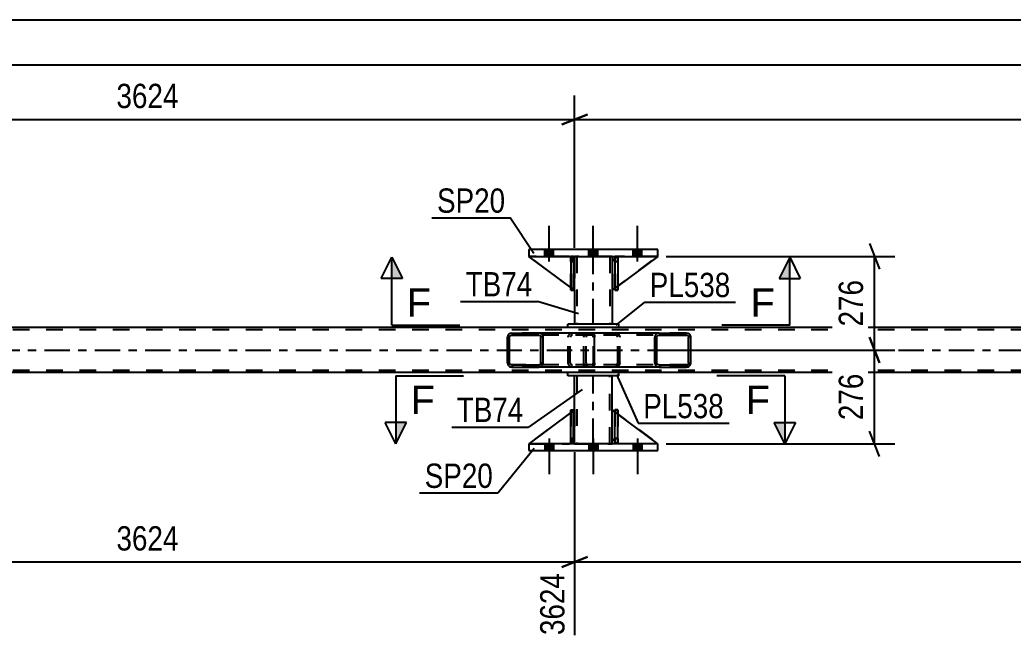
# Model space of a CAD drawing. Header units: millimetres. Extents: x 0 to 841, y 0 to 594.
# Drawn here: x 91.9 to 209, y 212.9 to 286 of the extents above; entities that cross this region are included whole.
import ezdxf

# ---------------------------------------------------------------- set-up
doc = ezdxf.new("R2010")
doc.units = ezdxf.units.MM
doc.linetypes.add('DXK_LINE_DOT2', pattern=[3.9198, 1.9599, -1.9599])
doc.linetypes.add('DXK_LINE_DOT3', pattern=[5.9187, 2.979, -0.9799, 0.9799, -0.9799])
doc.styles.add('Arial', font='ARIAL.TTF', dxfattribs={"height": 0.2})
doc.styles.add('Arial Narrow', font='ARIALN.TTF', dxfattribs={"height": 0.2})

# ---------------------------------------------------------------- blocks, each defined once
blk = doc.blocks.new('Bolt-814521622-2791 - 2731')
at = {"linetype": 'Continuous'}
for points in [[(154.84, 236.07), (153.8, 236.07), (153.8, 235.27), (154.84, 235.27)], [(154.84, 236.07), (153.8, 236.07), (153.8, 235.27), (154.84, 235.27)], [(154.84, 236.07), (153.8, 236.07), (153.8, 235.27), (154.84, 235.27)], [(160.04, 236.07), (159, 236.07), (159, 235.27), (160.04, 235.27)], [(160.04, 236.07), (159, 236.07), (159, 235.27), (160.04, 235.27)], [(165.24, 236.07), (164.2, 236.07), (164.2, 235.27), (165.24, 235.27)], [(165.24, 236.07), (164.2, 236.07), (164.2, 235.27), (165.24, 235.27)], [(165.24, 236.07), (164.2, 236.07), (164.2, 235.27), (165.24, 235.27)]]:
    blk.add_hatch(color=1, dxfattribs=at).paths.add_polyline_path(points)
at = {"color": 1, "linetype": 'Continuous'}
for p, q in [((154.32, 236.67), (154.32, 232.47)), ((154.32, 236.67), (154.32, 232.47)), ((154.32, 236.67), (154.32, 232.47)), ((159.52, 236.67), (159.52, 232.47)), ((159.52, 236.67), (159.52, 232.47)), ((164.72, 236.67), (164.72, 232.47)), ((164.72, 236.67), (164.72, 232.47)), ((164.72, 236.67), (164.72, 232.47)), ((153.8, 236.07), (153.8, 235.27)), ((153.8, 236.07), (153.8, 235.27)), ((153.8, 236.07), (153.8, 235.27)), ((154.84, 236.07), (154.84, 235.27)), ((154.84, 236.07), (154.84, 235.27)), ((154.84, 236.07), (154.84, 235.27)), ((159, 236.07), (159, 235.27)), ((159, 236.07), (159, 235.27)), ((160.04, 236.07), (160.04, 235.27)), ((160.04, 236.07), (160.04, 235.27)), ((164.2, 236.07), (164.2, 235.27)), ((164.2, 236.07), (164.2, 235.27)), ((164.2, 236.07), (164.2, 235.27)), ((165.24, 236.07), (165.24, 235.27)), ((165.24, 236.07), (165.24, 235.27)), ((165.24, 236.07), (165.24, 235.27))]:
    blk.add_line(p, q, dxfattribs=at)
blk = doc.blocks.new('Bolt-814521622-2792 - 2731')
at = {"linetype": 'Continuous'}
for points in [[(153.8, 258.15), (154.84, 258.15), (154.84, 258.95), (153.8, 258.95)], [(153.8, 258.15), (154.84, 258.15), (154.84, 258.95), (153.8, 258.95)], [(153.8, 258.15), (154.84, 258.15), (154.84, 258.95), (153.8, 258.95)], [(159, 258.15), (160.04, 258.15), (160.04, 258.95), (159, 258.95)], [(159, 258.15), (160.04, 258.15), (160.04, 258.95), (159, 258.95)], [(164.2, 258.15), (165.24, 258.15), (165.24, 258.95), (164.2, 258.95)], [(164.2, 258.15), (165.24, 258.15), (165.24, 258.95), (164.2, 258.95)], [(164.2, 258.15), (165.24, 258.15), (165.24, 258.95), (164.2, 258.95)]]:
    blk.add_hatch(color=1, dxfattribs=at).paths.add_polyline_path(points)
at = {"color": 1, "linetype": 'Continuous'}
for p, q in [((154.32, 257.55), (154.32, 261.75)), ((154.32, 257.55), (154.32, 261.75)), ((154.32, 257.55), (154.32, 261.75)), ((159.52, 257.55), (159.52, 261.75)), ((159.52, 257.55), (159.52, 261.75)), ((164.72, 257.55), (164.72, 261.75)), ((164.72, 257.55), (164.72, 261.75)), ((164.72, 257.55), (164.72, 261.75)), ((153.8, 258.15), (153.8, 258.95)), ((153.8, 258.15), (153.8, 258.95)), ((153.8, 258.15), (153.8, 258.95)), ((154.84, 258.15), (154.84, 258.95)), ((154.84, 258.15), (154.84, 258.95)), ((154.84, 258.15), (154.84, 258.95)), ((159, 258.15), (159, 258.95)), ((159, 258.15), (159, 258.95)), ((160.04, 258.15), (160.04, 258.95)), ((160.04, 258.15), (160.04, 258.95)), ((164.2, 258.15), (164.2, 258.95)), ((164.2, 258.15), (164.2, 258.95)), ((164.2, 258.15), (164.2, 258.95)), ((165.24, 258.15), (165.24, 258.95)), ((165.24, 258.15), (165.24, 258.95)), ((165.24, 258.15), (165.24, 258.95))]:
    blk.add_line(p, q, dxfattribs=at)
blk = doc.blocks.new('Part-814521622-2917 - 2731')
at = {"color": 2, "linetype": 'Continuous'}
for p, q in [((157.19, 258.15), (156.87, 258.15)), ((156.87, 258.15), (156.87, 254.15)), ((157.19, 258.15), (157.19, 258.15)), ((157.19, 258.15), (157.19, 254.15)), ((157.19, 254.15), (156.87, 254.15))]:
    blk.add_line(p, q, dxfattribs=at)
at = {"color": 7, "linetype": 'DXK_LINE_DOT2'}
for p, q in [((156.87, 257.55), (156.87, 258.15)), ((157.19, 257.55), (156.87, 257.55)), ((156.87, 257.55), (156.87, 254.15)), ((157.19, 257.55), (157.19, 258.15)), ((157.19, 258.15), (157.19, 258.15)), ((157.19, 254.15), (157.19, 257.55))]:
    blk.add_line(p, q, dxfattribs=at)
blk = doc.blocks.new('Part-814521622-2918 - 2731')
at = {"color": 7, "linetype": 'DXK_LINE_DOT2'}
for p, q in [((157.32, 254.15), (151.92, 258.15)), ((151.92, 258.15), (156.72, 258.15)), ((156.72, 258.15), (157.32, 257.55)), ((157.32, 257.55), (156.72, 258.15)), ((157.32, 257.55), (157.32, 254.15)), ((157.32, 257.55), (157.32, 257.55)), ((157.32, 257.55), (157.32, 254.15))]:
    blk.add_line(p, q, dxfattribs=at)
blk = doc.blocks.new('Part-814521622-2919 - 2731')
at = {"color": 2, "linetype": 'Continuous'}
for p, q in [((156.87, 254.48), (151.92, 258.15)), ((156.87, 258), (156.72, 258.15)), ((157.32, 257.55), (157.19, 257.68)), ((157.32, 257.55), (157.32, 257.55)), ((157.32, 254.15), (157.32, 257.55)), ((157.19, 254.24), (157.32, 254.15)), ((157.32, 254.15), (157.32, 254.15))]:
    blk.add_line(p, q, dxfattribs=at)
at = {"color": 7, "linetype": 'DXK_LINE_DOT2'}
for p, q in [((156.72, 258.15), (151.92, 258.15)), ((156.72, 258.15), (157.32, 257.55)), ((157.19, 257.68), (156.87, 258)), ((157.32, 257.55), (157.32, 254.15)), ((157.19, 254.24), (156.87, 254.48))]:
    blk.add_line(p, q, dxfattribs=at)
blk = doc.blocks.new('Part-814521622-2920 - 2731')
at = {"color": 7, "linetype": 'DXK_LINE_DOT2'}
for p, q in [((162.32, 258.15), (161.72, 257.55)), ((161.72, 254.15), (167.12, 258.15)), ((161.72, 257.55), (161.72, 254.15)), ((167.12, 258.15), (162.32, 258.15))]:
    blk.add_line(p, q, dxfattribs=at)
blk = doc.blocks.new('Part-814521622-2924 - 2731')
at = {"linetype": 'Continuous'}
h = blk.add_hatch(dxfattribs=at)
h.set_pattern_fill('', scale=0.7, style=0, pattern_type=0)
h.set_pattern_definition([(45, (170.9676, 248.8128), (-1.57154, 1.57154), [])])
h.paths.add_polyline_path([(171.01, 248.63), (170.97, 248.81), (170.86, 248.97), (170.69, 249.07), (170.5, 249.11), (167.26, 249.11), (167.07, 249.07), (166.9, 248.97), (166.79, 248.81), (166.75, 248.63), (166.75, 245.59), (166.79, 245.41), (166.9, 245.25), (167.07, 245.15), (167.26, 245.11), (170.5, 245.11), (170.69, 245.15), (170.86, 245.25), (170.97, 245.41), (171.01, 245.59)])
h.paths.add_polyline_path([(170.73, 245.5), (170.68, 245.42), (170.59, 245.37), (170.5, 245.35), (167.26, 245.35), (167.16, 245.37), (167.08, 245.42), (167.02, 245.5), (167.01, 245.59), (167.01, 248.63), (167.02, 248.72), (167.08, 248.8), (167.16, 248.85), (167.26, 248.87), (170.5, 248.87), (170.59, 248.85), (170.68, 248.8), (170.73, 248.72), (170.75, 248.63), (170.75, 245.59)])
at = {"color": 7, "linetype": 'DXK_LINE_DOT2'}
for p, q in [((158.4, 248.63), (158.44, 248.81)), ((158.4, 245.59), (158.4, 248.63)), ((158.68, 248.72), (158.66, 248.63)), ((158.66, 245.59), (158.66, 248.63)), ((158.73, 248.8), (158.68, 248.72)), ((158.72, 249.07), (158.91, 249.11)), ((158.81, 248.85), (158.73, 248.8)), ((158.91, 248.87), (158.81, 248.85)), ((159.39, 249.11), (158.91, 249.11)), ((170.5, 248.87), (158.91, 248.87)), ((162.15, 249.11), (162.34, 249.07)), ((162.24, 248.85), (162.15, 248.87)), ((162.33, 248.8), (162.24, 248.85)), ((162.38, 248.72), (162.33, 248.8)), ((162.4, 248.63), (162.38, 248.72)), ((162.4, 245.59), (162.4, 248.63)), ((162.62, 248.81), (162.66, 248.63)), ((162.66, 245.59), (162.66, 248.63)), ((170.5, 249.11), (167.26, 249.11)), ((158.44, 245.41), (158.4, 245.59)), ((158.66, 245.59), (158.68, 245.5)), ((158.68, 245.5), (158.73, 245.42)), ((158.91, 245.11), (158.72, 245.15)), ((158.73, 245.42), (158.81, 245.37)), ((158.81, 245.37), (158.91, 245.35)), ((170.5, 245.35), (158.91, 245.35)), ((159.39, 245.11), (158.91, 245.11)), ((162.15, 245.35), (162.24, 245.37)), ((162.34, 245.15), (162.15, 245.11)), ((162.24, 245.37), (162.33, 245.42)), ((162.33, 245.42), (162.38, 245.5)), ((162.38, 245.5), (162.4, 245.59)), ((162.66, 245.59), (162.62, 245.41)), ((170.5, 245.11), (167.26, 245.11))]:
    blk.add_line(p, q, dxfattribs=at)
at = {"color": 2, "linetype": 'Continuous'}
for p, q in [((167.26, 249.11), (159.39, 249.11)), ((166.79, 248.81), (166.75, 248.63)), ((166.75, 245.59), (166.75, 248.63)), ((167.01, 248.63), (167.02, 248.72)), ((167.01, 245.59), (167.01, 248.63)), ((167.02, 248.72), (167.08, 248.8)), ((167.26, 249.11), (167.07, 249.07)), ((167.08, 248.8), (167.16, 248.85)), ((167.16, 248.85), (167.26, 248.87)), ((167.26, 249.11), (170.5, 249.11)), ((167.26, 248.87), (170.5, 248.87)), ((170.69, 249.07), (170.5, 249.11)), ((170.5, 248.87), (170.59, 248.85)), ((170.59, 248.85), (170.68, 248.8)), ((170.68, 248.8), (170.73, 248.72)), ((170.73, 248.72), (170.75, 248.63)), ((170.75, 245.59), (170.75, 248.63)), ((171.01, 248.63), (170.97, 248.81)), ((171.01, 245.59), (171.01, 248.63)), ((167.26, 245.11), (159.39, 245.11)), ((166.75, 245.59), (166.79, 245.41)), ((167.02, 245.5), (167.01, 245.59)), ((167.08, 245.42), (167.02, 245.5)), ((167.07, 245.15), (167.26, 245.11)), ((167.16, 245.37), (167.08, 245.42)), ((167.26, 245.35), (167.16, 245.37)), ((167.26, 245.35), (170.5, 245.35)), ((167.26, 245.11), (170.5, 245.11)), ((170.59, 245.37), (170.5, 245.35)), ((170.5, 245.11), (170.69, 245.15)), ((170.68, 245.42), (170.59, 245.37)), ((170.73, 245.5), (170.68, 245.42)), ((170.75, 245.59), (170.73, 245.5)), ((170.97, 245.41), (171.01, 245.59))]:
    blk.add_line(p, q, dxfattribs=at)
at = {"color": 7, "linetype": 'DXK_LINE_DOT2'}
for centre, start, end in [((158.89, 248.61), 110.7583, 155.68), ((162.17, 248.61), 24.32, 69.2417), ((158.89, 245.61), 204.32, 249.2417), ((162.17, 245.61), 290.7583, 335.68)]:
    blk.add_arc(centre, 0.496, start, end, dxfattribs=at)
at = {"color": 2, "linetype": 'Continuous'}
for centre, start, end in [((167.24, 248.61), 110.7583, 155.68), ((170.52, 248.61), 24.32, 69.2417), ((167.24, 245.61), 204.32, 249.2417), ((170.52, 245.61), 290.7583, 335.68)]:
    blk.add_arc(centre, 0.496, start, end, dxfattribs=at)
blk = doc.blocks.new('Part-814521622-2860 - 2731')
at = {"color": 2, "linetype": 'Continuous'}
for p, q in [((156.52, 249.75), (65.27, 249.75)), ((326.79, 249.75), (162.52, 249.75)), ((156.52, 244.47), (65.27, 244.47)), ((326.79, 244.47), (162.52, 244.47))]:
    blk.add_line(p, q, dxfattribs=at)
at = {"color": 7, "linetype": 'DXK_LINE_DOT2'}
for p, q in [((724.18, 249.51), (65.27, 249.51)), ((162.52, 249.75), (156.52, 249.75)), ((724.18, 244.71), (65.27, 244.71)), ((162.52, 244.47), (156.52, 244.47))]:
    blk.add_line(p, q, dxfattribs=at)
at = {"color": 7, "linetype": 'DXK_LINE_DOT3'}
blk.add_line((65.27, 247.11), (724.18, 247.11), dxfattribs=at)
blk = doc.blocks.new('Part-814521622-2926 - 2731')
at = {"linetype": 'Continuous'}
h = blk.add_hatch(dxfattribs=at)
h.set_pattern_fill('', scale=0.7, style=0, pattern_type=0)
h.set_pattern_definition([(45, (153.5569, 248.8128), (-1.57154, 1.57154), [])])
h.paths.add_polyline_path([(153.6, 248.63), (153.56, 248.81), (153.45, 248.97), (153.28, 249.07), (153.09, 249.11), (149.91, 249.11), (149.72, 249.07), (149.55, 248.97), (149.44, 248.81), (149.41, 248.63), (149.41, 245.59), (149.44, 245.41), (149.55, 245.25), (149.72, 245.15), (149.91, 245.11), (153.09, 245.11), (153.28, 245.15), (153.45, 245.25), (153.56, 245.41), (153.6, 245.59)])
h.paths.add_polyline_path([(153.32, 245.5), (153.27, 245.42), (153.19, 245.37), (153.09, 245.35), (149.91, 245.35), (149.81, 245.37), (149.73, 245.42), (149.68, 245.5), (149.66, 245.59), (149.66, 248.63), (149.68, 248.72), (149.73, 248.8), (149.81, 248.85), (149.91, 248.87), (153.09, 248.87), (153.19, 248.85), (153.27, 248.8), (153.32, 248.72), (153.34, 248.63), (153.34, 245.59)])
at = {"color": 2, "linetype": 'Continuous'}
for p, q in [((149.44, 248.81), (149.41, 248.63)), ((149.41, 245.59), (149.41, 248.63)), ((149.66, 248.63), (149.68, 248.72)), ((149.66, 245.59), (149.66, 248.63)), ((149.68, 248.72), (149.73, 248.8)), ((149.91, 249.11), (149.72, 249.07)), ((149.73, 248.8), (149.81, 248.85)), ((149.81, 248.85), (149.91, 248.87)), ((149.91, 249.11), (153.09, 249.11)), ((149.91, 248.87), (153.09, 248.87)), ((159.39, 249.11), (153.09, 249.11)), ((153.28, 249.07), (153.09, 249.11)), ((153.09, 248.87), (153.19, 248.85)), ((153.19, 248.85), (153.27, 248.8)), ((153.27, 248.8), (153.32, 248.72)), ((153.32, 248.72), (153.34, 248.63)), ((153.34, 245.59), (153.34, 248.63)), ((153.6, 248.63), (153.56, 248.81)), ((153.6, 245.59), (153.6, 248.63)), ((159.39, 249.11), (159.5, 249.07)), ((159.5, 249.07), (159.58, 248.97)), ((159.58, 248.97), (159.64, 248.81)), ((159.64, 248.81), (159.66, 248.63)), ((159.66, 245.59), (159.66, 248.63)), ((149.41, 245.59), (149.44, 245.41)), ((149.68, 245.5), (149.66, 245.59)), ((149.73, 245.42), (149.68, 245.5)), ((149.72, 245.15), (149.91, 245.11)), ((149.81, 245.37), (149.73, 245.42)), ((149.91, 245.35), (149.81, 245.37)), ((149.91, 245.35), (153.09, 245.35)), ((149.91, 245.11), (153.09, 245.11)), ((153.19, 245.37), (153.09, 245.35)), ((153.09, 245.11), (153.28, 245.15)), ((159.39, 245.11), (153.09, 245.11)), ((153.27, 245.42), (153.19, 245.37)), ((153.32, 245.5), (153.27, 245.42)), ((153.34, 245.59), (153.32, 245.5)), ((153.56, 245.41), (153.6, 245.59)), ((159.5, 245.15), (159.39, 245.11)), ((159.58, 245.25), (159.5, 245.15)), ((159.64, 245.41), (159.58, 245.25)), ((159.66, 245.59), (159.64, 245.41))]:
    blk.add_line(p, q, dxfattribs=at)
at = {"color": 7, "linetype": 'DXK_LINE_DOT2'}
for p, q in [((153.09, 249.11), (149.91, 249.11)), ((159.39, 248.87), (149.91, 248.87)), ((156.56, 248.63), (156.59, 248.81)), ((156.56, 245.59), (156.56, 248.63)), ((156.83, 248.72), (156.81, 248.63)), ((156.81, 245.59), (156.81, 248.63)), ((156.88, 248.8), (156.83, 248.72)), ((156.87, 249.07), (157.06, 249.11)), ((156.96, 248.85), (156.88, 248.8)), ((157.06, 248.87), (156.96, 248.85)), ((158.4, 248.87), (158.4, 249.11)), ((159.44, 248.85), (159.39, 248.87)), ((159.49, 248.8), (159.44, 248.85)), ((159.52, 248.72), (159.49, 248.8)), ((159.53, 248.63), (159.52, 248.72)), ((159.53, 245.59), (159.53, 248.63)), ((159.39, 245.35), (149.91, 245.35)), ((153.09, 245.11), (149.91, 245.11)), ((156.59, 245.41), (156.56, 245.59)), ((156.81, 245.59), (156.83, 245.5)), ((156.83, 245.5), (156.88, 245.42)), ((157.06, 245.11), (156.87, 245.15)), ((156.88, 245.42), (156.9, 245.41)), ((156.9, 245.41), (156.96, 245.37)), ((156.96, 245.37), (157.06, 245.35)), ((158.4, 245.11), (158.4, 245.35)), ((159.39, 245.35), (159.44, 245.37)), ((159.44, 245.37), (159.49, 245.42)), ((159.49, 245.42), (159.52, 245.5)), ((159.52, 245.5), (159.53, 245.59))]:
    blk.add_line(p, q, dxfattribs=at)
at = {"color": 2, "linetype": 'Continuous'}
for centre, start, end in [((149.89, 248.61), 111.1941, 156.1506), ((153.11, 248.61), 23.8494, 68.8059), ((149.89, 245.6), 203.8494, 248.8059), ((153.11, 245.6), 291.1941, 336.1506)]:
    blk.add_arc(centre, 0.492, start, end, dxfattribs=at)
at = {"color": 7, "linetype": 'DXK_LINE_DOT2'}
for centre, start, end in [((157.04, 248.61), 111.1941, 156.1506), ((157.04, 245.6), 203.8494, 248.8059)]:
    blk.add_arc(centre, 0.492, start, end, dxfattribs=at)
blk = doc.blocks.new('Part-814521622-2915 - 2731')
at = {"color": 7, "linetype": 'DXK_LINE_DOT2'}
for p, q in [((156.87, 257.55), (156.87, 258.15)), ((156.87, 258.15), (156.87, 258.15)), ((156.87, 258.15), (156.87, 254.15)), ((157.19, 258.15), (156.87, 258.15)), ((156.87, 254.15), (156.87, 257.55)), ((156.87, 257.55), (157.19, 257.55)), ((157.19, 257.55), (157.19, 258.15)), ((157.19, 254.15), (157.19, 258.15)), ((157.19, 257.55), (157.19, 254.15)), ((156.87, 254.15), (157.19, 254.15))]:
    blk.add_line(p, q, dxfattribs=at)
blk = doc.blocks.new('Part-814521622-2916 - 2731')
at = {"color": 2, "linetype": 'Continuous'}
for p, q in [((162.39, 258.15), (162.07, 258.15)), ((162.07, 258.15), (162.07, 254.15)), ((162.39, 258.15), (162.39, 258.15)), ((162.39, 258.15), (162.39, 254.15)), ((162.39, 254.15), (162.07, 254.15))]:
    blk.add_line(p, q, dxfattribs=at)
at = {"color": 7, "linetype": 'DXK_LINE_DOT2'}
for p, q in [((162.07, 257.55), (162.07, 258.15)), ((162.39, 257.55), (162.07, 257.55)), ((162.07, 257.55), (162.07, 254.15)), ((162.39, 257.55), (162.39, 258.15)), ((162.39, 258.15), (162.39, 258.15)), ((162.39, 254.15), (162.39, 257.55))]:
    blk.add_line(p, q, dxfattribs=at)
blk = doc.blocks.new('Part-814521622-2962 - 2731')
at = {"color": 2, "linetype": 'Continuous'}
for p, q in [((162.07, 257.9), (161.72, 257.55)), ((161.72, 257.55), (161.72, 254.15)), ((167.12, 258.15), (162.39, 254.65)), ((162.07, 254.41), (161.72, 254.15))]:
    blk.add_line(p, q, dxfattribs=at)
at = {"color": 7, "linetype": 'DXK_LINE_DOT2'}
for p, q in [((162.32, 258.15), (162.07, 257.9)), ((167.12, 258.15), (162.32, 258.15)), ((162.39, 254.65), (162.07, 254.41))]:
    blk.add_line(p, q, dxfattribs=at)
blk = doc.blocks.new('Part-814521622-2963 - 2731')
at = {"color": 7, "linetype": 'DXK_LINE_DOT2'}
for p, q in [((162.39, 240.07), (162.07, 240.07)), ((162.07, 236.67), (162.07, 240.07)), ((162.07, 240.07), (162.07, 236.07)), ((162.39, 240.07), (162.39, 236.67)), ((162.39, 236.07), (162.39, 240.07)), ((162.39, 236.67), (162.07, 236.67)), ((162.07, 236.07), (162.07, 236.67)), ((162.39, 236.67), (162.39, 236.07)), ((162.39, 236.07), (162.07, 236.07)), ((162.39, 236.07), (162.39, 236.07))]:
    blk.add_line(p, q, dxfattribs=at)
blk = doc.blocks.new('Part-814521622-2964 - 2731')
at = {"color": 7, "linetype": 'DXK_LINE_DOT2'}
for p, q in [((156.87, 240.07), (157.19, 240.07)), ((156.87, 236.67), (156.87, 240.07)), ((156.87, 240.07), (156.87, 236.07)), ((157.19, 240.07), (157.19, 236.67)), ((157.19, 236.07), (157.19, 239.98)), ((157.19, 236.67), (156.87, 236.67)), ((156.87, 236.07), (156.87, 236.67)), ((157.19, 236.67), (157.19, 236.07)), ((157.19, 236.07), (156.87, 236.07)), ((157.19, 236.07), (157.19, 236.07))]:
    blk.add_line(p, q, dxfattribs=at)
blk = doc.blocks.new('Part-814521622-2965 - 2731')
at = {"color": 2, "linetype": 'Continuous'}
for p, q in [((162.07, 236.07), (162.07, 240.07)), ((162.07, 240.07), (162.39, 240.07)), ((162.39, 236.07), (162.39, 240.07)), ((162.07, 236.07), (162.07, 236.07)), ((162.39, 236.07), (162.07, 236.07))]:
    blk.add_line(p, q, dxfattribs=at)
at = {"color": 7, "linetype": 'DXK_LINE_DOT2'}
for p, q in [((162.07, 240.07), (162.07, 236.67)), ((162.39, 236.67), (162.39, 240.07)), ((162.07, 236.67), (162.07, 236.07)), ((162.07, 236.67), (162.39, 236.67)), ((162.39, 236.07), (162.39, 236.67)), ((162.39, 236.07), (162.39, 236.07))]:
    blk.add_line(p, q, dxfattribs=at)
blk = doc.blocks.new('Part-814521622-2966 - 2731')
at = {"color": 2, "linetype": 'Continuous'}
for p, q in [((156.87, 236.07), (156.87, 240.07)), ((156.87, 240.07), (157.19, 240.07)), ((157.19, 236.07), (157.19, 240.07)), ((156.87, 236.07), (156.87, 236.07)), ((157.19, 236.07), (156.87, 236.07))]:
    blk.add_line(p, q, dxfattribs=at)
at = {"color": 7, "linetype": 'DXK_LINE_DOT2'}
for p, q in [((156.87, 240.07), (156.87, 236.67)), ((157.19, 236.67), (157.19, 240.07)), ((156.87, 236.67), (156.87, 236.07)), ((156.87, 236.67), (157.19, 236.67)), ((157.19, 236.07), (157.19, 236.67)), ((157.19, 236.07), (157.19, 236.07))]:
    blk.add_line(p, q, dxfattribs=at)
blk = doc.blocks.new('Part-814521622-2967 - 2731')
at = {"color": 7, "linetype": 'DXK_LINE_DOT2'}
for p, q in [((157.32, 240.07), (151.92, 236.07)), ((157.32, 236.67), (157.32, 240.07)), ((157.32, 240.07), (157.32, 236.67)), ((156.72, 236.07), (157.32, 236.67)), ((157.32, 236.67), (156.72, 236.07)), ((157.32, 236.67), (157.32, 236.67)), ((151.92, 236.07), (156.72, 236.07))]:
    blk.add_line(p, q, dxfattribs=at)
blk = doc.blocks.new('Part-814521622-2974 - 2731')
at = {"color": 7, "linetype": 'DXK_LINE_DOT2'}
for p, q in [((157.19, 239.98), (156.87, 239.74)), ((157.32, 236.67), (157.32, 240.07)), ((157.32, 236.67), (156.72, 236.07)), ((157.19, 236.54), (156.87, 236.22)), ((151.92, 236.07), (156.72, 236.07))]:
    blk.add_line(p, q, dxfattribs=at)
at = {"color": 2, "linetype": 'Continuous'}
for p, q in [((157.32, 240.07), (157.19, 239.98)), ((157.32, 236.67), (157.32, 240.07)), ((156.87, 239.74), (151.92, 236.07)), ((157.32, 236.67), (157.19, 236.54)), ((157.32, 236.67), (157.32, 236.67)), ((156.87, 236.22), (156.72, 236.07))]:
    blk.add_line(p, q, dxfattribs=at)
blk = doc.blocks.new('Part-814521622-2975 - 2731')
at = {"color": 7, "linetype": 'DXK_LINE_DOT2'}
for p, q in [((161.72, 236.67), (161.72, 240.07)), ((161.72, 240.07), (167.12, 236.07)), ((162.32, 236.07), (161.72, 236.67)), ((167.12, 236.07), (162.32, 236.07))]:
    blk.add_line(p, q, dxfattribs=at)
blk = doc.blocks.new('Part-814521622-2976 - 2731')
at = {"color": 2, "linetype": 'Continuous'}
for p, q in [((161.72, 236.67), (161.72, 240.07)), ((162.07, 239.81), (161.72, 240.07)), ((167.12, 236.07), (162.39, 239.57)), ((162.07, 236.32), (161.72, 236.67))]:
    blk.add_line(p, q, dxfattribs=at)
at = {"color": 7, "linetype": 'DXK_LINE_DOT2'}
for p, q in [((162.39, 239.57), (162.07, 239.81)), ((162.32, 236.07), (162.07, 236.32)), ((167.12, 236.07), (162.32, 236.07)), ((167.12, 236.07), (167.12, 236.07)), ((167.12, 236.07), (167.12, 236.07))]:
    blk.add_line(p, q, dxfattribs=at)
blk = doc.blocks.new('Part-814521622-2981 - 2731')
at = {"color": 2, "linetype": 'Continuous'}
for p, q in [((151.92, 236.07), (151.92, 235.27)), ((167.12, 236.07), (151.92, 236.07)), ((151.92, 235.27), (167.12, 235.27)), ((167.12, 235.27), (167.12, 236.07))]:
    blk.add_line(p, q, dxfattribs=at)
blk = doc.blocks.new('Part-814521622-2986 - 2731')
at = {"color": 2, "linetype": 'Continuous'}
for p, q in [((167.12, 258.95), (151.92, 258.95)), ((151.92, 258.95), (151.92, 258.15)), ((167.12, 258.15), (167.12, 258.95)), ((151.92, 258.15), (167.12, 258.15))]:
    blk.add_line(p, q, dxfattribs=at)
blk = doc.blocks.new('Part-814521622-3002 - 2731')
at = {"color": 2, "linetype": 'Continuous'}
for p, q in [((157.32, 240.07), (157.32, 244.07)), ((161.72, 240.07), (161.72, 244.07)), ((157.32, 236.07), (157.32, 236.67)), ((161.72, 236.07), (161.72, 236.67))]:
    blk.add_line(p, q, dxfattribs=at)
at = {"color": 7, "linetype": 'DXK_LINE_DOT2'}
for p, q in [((161.72, 244.07), (157.32, 244.07)), ((157.56, 244.07), (157.56, 236.07)), ((161.48, 236.07), (161.48, 244.07)), ((157.32, 236.67), (157.32, 240.07)), ((161.72, 236.67), (161.72, 240.07)), ((157.32, 236.07), (161.72, 236.07))]:
    blk.add_line(p, q, dxfattribs=at)
at = {"color": 7, "linetype": 'DXK_LINE_DOT3'}
blk.add_line((159.52, 236.07), (159.52, 244.07), dxfattribs=at)
blk = doc.blocks.new('Part-814521622-3007 - 2731')
at = {"color": 2, "linetype": 'Continuous'}
for p, q in [((162.52, 244.47), (156.52, 244.47)), ((156.52, 244.07), (156.52, 244.47)), ((162.52, 244.07), (156.52, 244.07)), ((162.52, 244.07), (162.52, 244.47))]:
    blk.add_line(p, q, dxfattribs=at)
blk = doc.blocks.new('Part-814521622-3012 - 2731')
at = {"color": 2, "linetype": 'Continuous'}
for p, q in [((162.52, 250.15), (156.52, 250.15)), ((156.52, 249.75), (156.52, 250.15)), ((162.52, 249.75), (156.52, 249.75)), ((162.52, 249.75), (162.52, 250.15))]:
    blk.add_line(p, q, dxfattribs=at)
blk = doc.blocks.new('Part-814521622-3017 - 2731')
at = {"color": 2, "linetype": 'Continuous'}
for p, q in [((157.32, 258.15), (157.32, 257.55)), ((161.72, 258.15), (161.72, 257.55)), ((157.32, 254.15), (157.32, 250.15)), ((161.72, 254.15), (161.72, 250.15))]:
    blk.add_line(p, q, dxfattribs=at)
at = {"color": 7, "linetype": 'DXK_LINE_DOT2'}
for p, q in [((161.72, 258.15), (157.32, 258.15)), ((157.32, 257.55), (157.32, 254.15)), ((157.56, 258.15), (157.56, 250.15)), ((161.48, 258.15), (161.48, 250.15)), ((161.72, 257.55), (161.72, 254.15)), ((161.72, 250.15), (157.32, 250.15))]:
    blk.add_line(p, q, dxfattribs=at)
at = {"color": 7, "linetype": 'DXK_LINE_DOT3'}
blk.add_line((159.52, 250.15), (159.52, 258.15), dxfattribs=at)
blk = doc.blocks.new('Part-814521622-3020 - 2731')
at = {"color": 7, "linetype": 'DXK_LINE_DOT2'}
for p, q in [((162.07, 257.55), (162.07, 258.15)), ((162.07, 258.15), (162.07, 258.15)), ((162.07, 258.15), (162.07, 254.15)), ((162.39, 258.15), (162.07, 258.15)), ((162.07, 254.15), (162.07, 257.55)), ((162.07, 257.55), (162.39, 257.55)), ((162.39, 257.55), (162.39, 258.15)), ((162.39, 254.15), (162.39, 258.15)), ((162.39, 257.55), (162.39, 254.15)), ((162.07, 254.15), (162.39, 254.15))]:
    blk.add_line(p, q, dxfattribs=at)
blk = doc.blocks.new('StraightDimension-814521622-3034 - 2731')
at = {"color": 7, "linetype": 'Continuous'}
for p, q in [((192.05, 248.61), (193.25, 245.61)), ((167.92, 247.11), (195.05, 247.11)), ((192.65, 236.07), (192.65, 247.11)), ((193.25, 234.57), (192.05, 237.57)), ((168.12, 236.07), (195.05, 236.07))]:
    blk.add_line(p, q, dxfattribs=at)
at = {"color": 0}
blk.add_wipeout([(191.9, 244.93), (187.7, 244.93), (187.7, 238.25), (191.9, 238.25)], dxfattribs=at)
at = {"color": 3, "style": 'Arial Narrow'}
blk.add_text('276', height=2.863, rotation=90.0002, dxfattribs=at).set_placement((191.3, 238.85))
blk = doc.blocks.new('StraightDimension-814521622-3062 - 2731')
at = {"color": 7, "linetype": 'Continuous'}
for p, q in [((192.05, 259.65), (193.25, 256.65)), ((168.12, 258.15), (195.05, 258.15)), ((192.65, 247.11), (192.65, 258.15)), ((193.25, 245.61), (192.05, 248.61)), ((167.92, 247.11), (195.05, 247.11))]:
    blk.add_line(p, q, dxfattribs=at)
at = {"color": 0}
blk.add_wipeout([(191.9, 255.97), (187.7, 255.97), (187.7, 249.29), (191.9, 249.29)], dxfattribs=at)
at = {"color": 3, "style": 'Arial Narrow'}
blk.add_text('276', height=2.863, rotation=90.0002, dxfattribs=at).set_placement((191.3, 249.89))
blk = doc.blocks.new('StraightDimension-814521622-3143 - 2731')
at = {"color": 7, "linetype": 'Continuous'}
for p, q in [((56.65, 243.47), (56.65, 219.01)), ((157.32, 235.07), (157.32, 213.53)), ((58.15, 222.74), (55.15, 221.54)), ((155.82, 221.54), (158.82, 222.74)), ((56.65, 222.14), (157.32, 222.14))]:
    blk.add_line(p, q, dxfattribs=at)
at = {"color": 0}
blk.add_wipeout([(111.24, 222.89), (111.24, 227.09), (102.73, 227.09), (102.73, 222.89)], dxfattribs=at)
at = {"color": 3, "style": 'Arial Narrow'}
blk.add_text('3624', height=2.863, dxfattribs=at).set_placement((103.33, 223.49))
at = {"color": 0, "linetype": 'Continuous'}
for points in [[(56.05, 221.44), (51.85, 221.44), (51.85, 218.41), (56.05, 218.41)], [(156.72, 221.44), (152.52, 221.44), (152.52, 212.93), (156.72, 212.93)]]:
    blk.add_wipeout(points, dxfattribs=at)
at = {"color": 3, "linetype": 'Continuous', "style": 'Arial Narrow'}
for s, height, p in [('0', 2.86, (55.45, 219.01)), ('3624', 2.863, (156.12, 213.53))]:
    blk.add_text(s, height=height, rotation=90.0002, dxfattribs=at).set_placement(p)
blk = doc.blocks.new('StraightDimension-814521622-3159 - 2731')
at = {"color": 7, "linetype": 'Continuous'}
for p, q in [((157.32, 235.07), (157.32, 213.53)), ((158.82, 222.74), (155.82, 221.54)), ((157.32, 222.14), (327.59, 222.14))]:
    blk.add_line(p, q, dxfattribs=at)
blk = doc.blocks.new('StraightDimension-814521622-3166 - 2731')
at = {"color": 7, "linetype": 'Continuous'}
blk.add_line((56.01, 286.02), (733.44, 286.02), dxfattribs=at)
blk = doc.blocks.new('StraightDimension-814521622-3177 - 2731')
at = {"color": 7, "linetype": 'Continuous'}
for p, q in [((157.32, 259.15), (157.32, 277.12)), ((158.82, 274.87), (155.82, 273.67)), ((157.32, 274.27), (327.59, 274.27))]:
    blk.add_line(p, q, dxfattribs=at)
blk = doc.blocks.new('StraightDimension-814521622-3194 - 2731')
at = {"color": 7, "linetype": 'Continuous'}
for p, q in [((56.65, 250.75), (56.65, 277.12)), ((157.32, 259.15), (157.32, 277.12)), ((58.15, 274.87), (55.15, 273.67)), ((56.65, 274.27), (157.32, 274.27)), ((155.82, 273.67), (158.82, 274.87))]:
    blk.add_line(p, q, dxfattribs=at)
at = {"color": 0}
blk.add_wipeout([(111.24, 275.02), (111.24, 279.22), (102.73, 279.22), (102.73, 275.02)], dxfattribs=at)
at = {"color": 3, "style": 'Arial Narrow'}
blk.add_text('3624', height=2.863, dxfattribs=at).set_placement((103.33, 275.62))
blk = doc.blocks.new('StraightDimension-814521622-7570 - 2731')
at = {"color": 7, "linetype": 'Continuous'}
blk.add_line((56.65, 280.71), (732.8, 280.71), dxfattribs=at)
blk = doc.blocks.new('SectionMark-814521622-3220 - 2731')
at = {"linetype": 'Continuous'}
for points in [[(136.24, 238.57), (137.49, 238.57), (136.24, 236.07)], [(180.84, 238.57), (182.09, 238.57), (182.09, 236.07)]]:
    blk.add_hatch(color=6, dxfattribs=at).paths.add_polyline_path(points)
at = {"color": 6, "linetype": 'Continuous'}
for p, q in [((136.24, 244.07), (144.24, 244.07)), ((136.24, 244.07), (136.24, 236.07)), ((182.09, 244.07), (174.09, 244.07)), ((182.09, 244.07), (182.09, 236.07)), ((136.24, 236.07), (134.99, 238.57)), ((137.49, 238.57), (134.99, 238.57)), ((136.24, 236.07), (137.49, 238.57)), ((180.84, 238.57), (183.34, 238.57)), ((182.09, 236.07), (180.84, 238.57)), ((183.34, 238.57), (182.09, 236.07))]:
    blk.add_line(p, q, dxfattribs=at)
at = {"color": 0, "linetype": 'Continuous'}
for points in [[(140.84, 239.57), (140.84, 243.07), (137.99, 243.07), (137.99, 239.57)], [(180.34, 239.57), (180.34, 243.07), (177.49, 243.07), (177.49, 239.57)]]:
    blk.add_wipeout(points, dxfattribs=at)
at = {"color": 3, "linetype": 'Continuous', "style": 'Arial'}
for p in [(137.99, 239.57), (177.49, 239.57)]:
    blk.add_text('F', height=3.34, dxfattribs=at).set_placement(p)
blk = doc.blocks.new('Mark-814521622-2977 - 2731')
at = {"color": 30, "linetype": 'Continuous'}
for p in [(152.56, 235.51), (139.05, 230.27)]:
    blk.add_line(p, (148.29, 230.27), dxfattribs=at)
at = {"color": 0}
blk.add_wipeout([(147.69, 230.87), (147.69, 233.87), (139.65, 233.87), (139.65, 230.87)], dxfattribs=at)
blk.add_wipeout([(147.69, 230.87), (147.69, 233.87), (139.65, 233.87), (139.65, 230.87)], dxfattribs=at)
at = {"color": 3, "style": 'Arial Narrow'}
blk.add_text('SP20', height=2.863, dxfattribs=at).set_placement((139.65, 230.87))
blk = doc.blocks.new('Mark-814521622-2982 - 2731')
at = {"color": 30, "linetype": 'Continuous'}
for p in [(140.5, 262.69), (152.49, 258.48)]:
    blk.add_line(p, (149.74, 262.69), dxfattribs=at)
at = {"color": 0}
blk.add_wipeout([(149.14, 263.29), (149.14, 266.29), (141.1, 266.29), (141.1, 263.29)], dxfattribs=at)
blk.add_wipeout([(149.14, 263.29), (149.14, 266.29), (141.1, 266.29), (141.1, 263.29)], dxfattribs=at)
at = {"color": 3, "style": 'Arial Narrow'}
blk.add_text('SP20', height=2.863, dxfattribs=at).set_placement((141.1, 263.29))
blk = doc.blocks.new('Mark-814521622-2998 - 2731')
at = {"color": 30, "linetype": 'Continuous'}
for p in [(158.21, 242.46), (142.83, 238.03)]:
    blk.add_line(p, (151.88, 238.03), dxfattribs=at)
at = {"color": 0}
blk.add_wipeout([(151.28, 238.63), (151.28, 241.63), (143.43, 241.63), (143.43, 238.63)], dxfattribs=at)
blk.add_wipeout([(151.28, 238.63), (151.28, 241.63), (143.43, 241.63), (143.43, 238.63)], dxfattribs=at)
at = {"color": 3, "style": 'Arial Narrow'}
blk.add_text('TB74', height=2.863, dxfattribs=at).set_placement((143.43, 238.63))
blk = doc.blocks.new('Mark-814521622-3003 - 2731')
at = {"color": 30, "linetype": 'Continuous'}
for p, q in [((162.25, 244.23), (164.8, 238.48)), ((164.8, 238.48), (175.51, 238.48))]:
    blk.add_line(p, q, dxfattribs=at)
at = {"color": 0}
blk.add_wipeout([(174.91, 239.08), (174.91, 242.08), (165.4, 242.08), (165.4, 239.08)], dxfattribs=at)
blk.add_wipeout([(174.91, 239.08), (174.91, 242.08), (165.4, 242.08), (165.4, 239.08)], dxfattribs=at)
at = {"color": 3, "style": 'Arial Narrow'}
blk.add_text('PL538', height=2.863, dxfattribs=at).set_placement((165.4, 239.08))
blk = doc.blocks.new('Mark-814521622-3008 - 2731')
at = {"color": 30, "linetype": 'Continuous'}
for p, q in [((162.2, 250.06), (165.57, 252.75)), ((165.57, 252.75), (176.27, 252.75))]:
    blk.add_line(p, q, dxfattribs=at)
at = {"color": 0}
blk.add_wipeout([(175.67, 253.35), (175.67, 256.35), (166.17, 256.35), (166.17, 253.35)], dxfattribs=at)
blk.add_wipeout([(175.67, 253.35), (175.67, 256.35), (166.17, 256.35), (166.17, 253.35)], dxfattribs=at)
at = {"color": 3, "style": 'Arial Narrow'}
blk.add_text('PL538', height=2.863, dxfattribs=at).set_placement((166.17, 253.35))
blk = doc.blocks.new('Mark-814521622-3013 - 2731')
at = {"color": 30, "linetype": 'Continuous'}
for p in [(143.88, 252.83), (157.77, 251.39)]:
    blk.add_line(p, (152.94, 252.83), dxfattribs=at)
at = {"color": 0}
blk.add_wipeout([(152.34, 253.43), (152.34, 256.43), (144.48, 256.43), (144.48, 253.43)], dxfattribs=at)
blk.add_wipeout([(152.34, 253.43), (152.34, 256.43), (144.48, 256.43), (144.48, 253.43)], dxfattribs=at)
at = {"color": 3, "style": 'Arial Narrow'}
blk.add_text('TB74', height=2.863, dxfattribs=at).set_placement((144.48, 253.43))
blk = doc.blocks.new('SectionMark-814521622-3222 - 2731')
at = {"linetype": 'Continuous'}
for points in [[(137.03, 255.54), (135.78, 255.54), (135.78, 258.04)], [(182.66, 255.54), (181.41, 255.54), (182.66, 258.04)]]:
    blk.add_hatch(color=6, dxfattribs=at).paths.add_polyline_path(points)
at = {"color": 6, "linetype": 'Continuous'}
for p, q in [((134.53, 255.54), (135.78, 258.04)), ((135.78, 250.04), (135.78, 258.04)), ((135.78, 258.04), (137.03, 255.54)), ((182.66, 258.04), (181.41, 255.54)), ((182.66, 250.04), (182.66, 258.04)), ((182.66, 258.04), (183.91, 255.54)), ((137.03, 255.54), (134.53, 255.54)), ((181.41, 255.54), (183.91, 255.54)), ((135.78, 250.04), (143.78, 250.04)), ((182.66, 250.04), (174.66, 250.04))]:
    blk.add_line(p, q, dxfattribs=at)
at = {"color": 0, "linetype": 'Continuous'}
for points in [[(140.38, 251.04), (140.38, 254.54), (137.53, 254.54), (137.53, 251.04)], [(180.91, 251.04), (180.91, 254.54), (178.05, 254.54), (178.05, 251.04)]]:
    blk.add_wipeout(points, dxfattribs=at)
at = {"color": 3, "linetype": 'Continuous', "style": 'Arial'}
for p in [(137.53, 251.04), (178.05, 251.04)]:
    blk.add_text('F', height=3.34, dxfattribs=at).set_placement(p)

msp = doc.modelspace()

# ---------------------------------------------------------------- block references
for name in ['Bolt-814521622-2792 - 2731', 'Part-814521622-2986 - 2731', 'Part-814521622-2918 - 2731', 'Part-814521622-2919 - 2731', 'Part-814521622-2917 - 2731', 'Part-814521622-2915 - 2731', 'Part-814521622-3017 - 2731', 'Part-814521622-2920 - 2731', 'Part-814521622-2962 - 2731', 'Part-814521622-2916 - 2731', 'Part-814521622-3020 - 2731', 'Part-814521622-2860 - 2731', 'Part-814521622-3012 - 2731', 'Part-814521622-2926 - 2731', 'Part-814521622-2924 - 2731', 'Part-814521622-3007 - 2731', 'Part-814521622-3002 - 2731', 'Part-814521622-2967 - 2731', 'Part-814521622-2974 - 2731', 'Part-814521622-2964 - 2731', 'Part-814521622-2966 - 2731', 'Part-814521622-2975 - 2731', 'Part-814521622-2976 - 2731', 'Part-814521622-2963 - 2731', 'Part-814521622-2965 - 2731', 'Bolt-814521622-2791 - 2731', 'Part-814521622-2981 - 2731']:
    msp.add_blockref(name, (0, 0))

# ---------------------------------------------------------------- next in the draw order: block references
for name in ['StraightDimension-814521622-3034 - 2731', 'StraightDimension-814521622-3143 - 2731']:
    msp.add_blockref(name, (0, 0))

# ---------------------------------------------------------------- next in the draw order: block references
for name in ['StraightDimension-814521622-3062 - 2731', 'SectionMark-814521622-3220 - 2731', 'StraightDimension-814521622-3159 - 2731']:
    msp.add_blockref(name, (0, 0))

# ---------------------------------------------------------------- next in the draw order: block references
for name in ['StraightDimension-814521622-3166 - 2731', 'Mark-814521622-3003 - 2731', 'Mark-814521622-2998 - 2731', 'Mark-814521622-2977 - 2731']:
    msp.add_blockref(name, (0, 0))

# ---------------------------------------------------------------- next in the draw order: block references
msp.add_blockref('StraightDimension-814521622-3177 - 2731', (0, 0))

# ---------------------------------------------------------------- next in the draw order: block references
msp.add_blockref('StraightDimension-814521622-3194 - 2731', (0, 0))

# ---------------------------------------------------------------- next in the draw order: block references
msp.add_blockref('StraightDimension-814521622-7570 - 2731', (0, 0))

# ---------------------------------------------------------------- next in the draw order: block references
for name in ['Mark-814521622-2982 - 2731', 'Mark-814521622-3013 - 2731', 'Mark-814521622-3008 - 2731']:
    msp.add_blockref(name, (0, 0))

# ---------------------------------------------------------------- next in the draw order: block references
msp.add_blockref('SectionMark-814521622-3222 - 2731', (0, 0))

doc.saveas('drawing.dxf')
